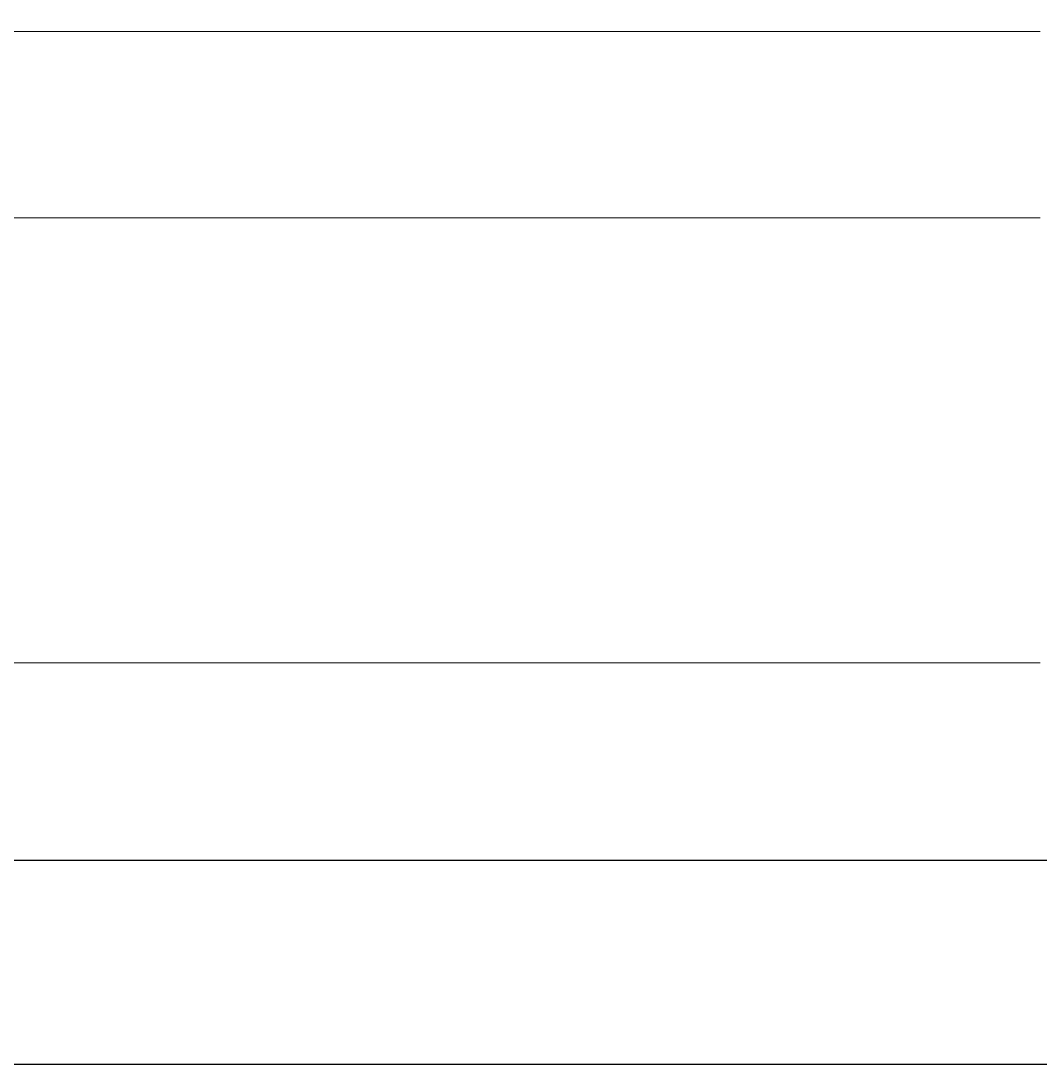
# Model space of a CAD drawing. Header units: millimetres. Extents: x 4625 to 5204, y 1432 to 1835.
# Drawn here: x 4948.2 to 4998.2, y 1432.5 to 1483.6 of the extents above; entities that cross this region are included whole.
import ezdxf

# ---------------------------------------------------------------- set-up
doc = ezdxf.new("R2010")
doc.units = ezdxf.units.MM
doc.layers.add('from', color=7, linetype='Continuous')
doc.styles.add('longtou', font='romand.shx', dxfattribs={"width": 0.8, "bigfont": 'fangsong.shx'})
doc.dimstyles.new('YanXiu', dxfattribs={"dimtxt": 2.5, "dimasz": 2.2, "dimexe": 1, "dimexo": 0, "dimgap": 0.66, "dimtad": 0, "dimzin": 1, "dimdsep": 46, "dimtxsty": 'longtou', "dimblk": 'CLOSEDBLANK', "dimcen": 0, "dimclrd": 3, "dimclre": 3, "dimclrt": 7, "dimazin": 0, "dimtfac": 1, "dimtofl": 0, "dimtmove": 0, "dimatfit": 3, "dimldrblk": 'CLOSEDBLANK', "dimfxl": 1, "dimlwd": 5, "dimlwe": 5, "dimarcsym": 0})

# ---------------------------------------------------------------- blocks, each defined once
blk = doc.blocks.new('_ClosedBlank')
at = {"color": 0, "linetype": 'ByBlock', "lineweight": -2}
for p, q in [((-1, 0.167), (0, 0)), ((-1, 0.167), (-1, -0.167)), ((0, 0), (-1, -0.167))]:
    blk.add_line(p, q, dxfattribs=at)

msp = doc.modelspace()

# ---------------------------------------------------------------- linework, layer by layer
at = {"layer": 'from'}
for p, q in [((5194.229, 1442.447), (4635.104, 1442.447)), ((4625.124, 1432.468), (5204.209, 1432.468))]:
    msp.add_line(p, q, dxfattribs=at)

# ---------------------------------------------------------------- leaders
at = {"color": 4}
for points in [[(4939.642, 1483.028), (4998.16, 1483.028)], [(4921.285, 1473.908), (4998.16, 1473.908)], [(4924.538, 1452.125), (4998.16, 1452.125)]]:
    msp.add_leader(points, dimstyle='YanXiu', override={"dimasz": 2.1, "dimldrblk": 'Small'}, dxfattribs=at)

doc.saveas('drawing.dxf')
